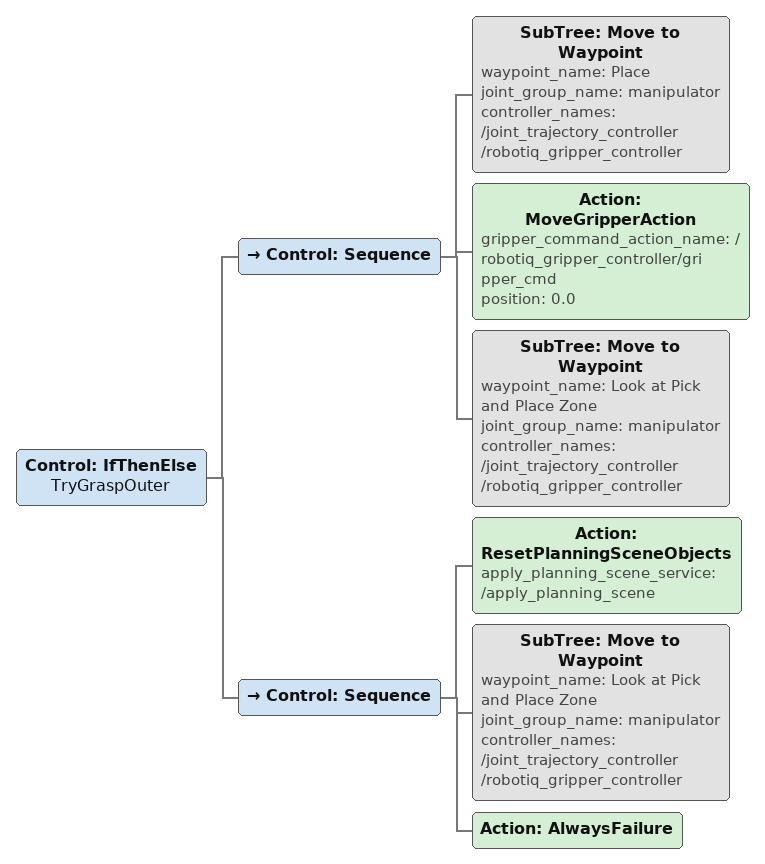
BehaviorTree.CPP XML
<Control ID="IfThenElse" name="TryGraspOuter">
  <!-- The "Then" condition of the TryGraspOuter IfThenElse control. After successful grasp, move to dropoff pose and release object, then return to the Look at Pick and Place Zone pose. -->
  <Control ID="Sequence">
    <SubTree ID="Move to Waypoint" waypoint_name="Place" joint_group_name="manipulator" controller_names="/joint_trajectory_controller /robotiq_gripper_controller"/>
    <Action ID="MoveGripperAction" gripper_command_action_name="/robotiq_gripper_controller/gripper_cmd" position="0.0"/>
    <SubTree ID="Move to Waypoint" waypoint_name="Look at Pick and Place Zone" joint_group_name="manipulator" controller_names="/joint_trajectory_controller /robotiq_gripper_controller"/>
  </Control>
  <!-- The "Else" condition of the TryGraspOuter IfThenElse control. Move to the Look at Pick and Place Zone pose if all retry attempts failed. -->
  <Control ID="Sequence">
    <Action ID="ResetPlanningSceneObjects" apply_planning_scene_service="/apply_planning_scene"/>
    <SubTree ID="Move to Waypoint" waypoint_name="Look at Pick and Place Zone" joint_group_name="manipulator" controller_names="/joint_trajectory_controller /robotiq_gripper_controller"/>
    <Action ID="AlwaysFailure"/>
  </Control>
</Control>
